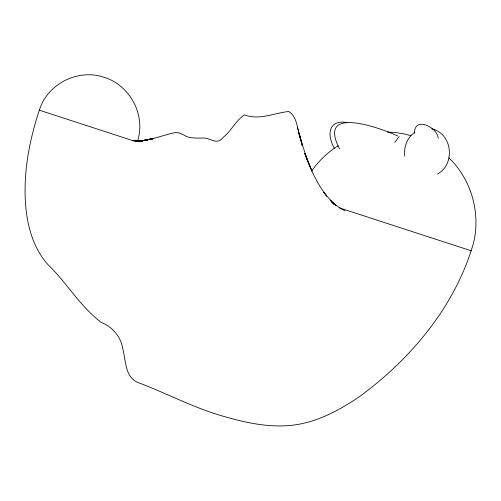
<?xml version="1.0" encoding="UTF-8"?>
<svg xmlns="http://www.w3.org/2000/svg" width="501" height="501" viewBox="0 0 501 501"><rect width="100%" height="100%" fill="white"/><g stroke="black" fill="none" stroke-linecap="round" stroke-linejoin="round"><path stroke-width="0.75" d="M137.474 141.332C146.067 115.443 130.235 85.258 104.183 77.342C78.194 68.293 47.344 83.811 39.341 110.189C29.29 140.462 23.228 172.519 25.589 204.496C27.286 226.201 33.279 248.452 48.234 264.916C67.046 283.065 80.367 306.769 101.409 322.519C112.8 327.028 121.01 336.96 122.87 349.122C125.983 360.789 124.855 377.385 138.289 382.632C165.23 392.721 190.781 406.317 218.336 414.797C243.148 422.224 269.313 428.58 295.333 424.823C319.049 421.372 340.505 409.561 360.05 396.241C411.966 357.977 455.948 305.128 473.714 242.265C480.678 212.343 471.134 179.151 448.89 157.871M311.572 171.123C318.68 161.021 327.685 152.21 338.213 145.722M394.801 142.378L399.203 136.604M414.947 132.082C407.338 137.324 403.468 147.131 404.846 156.193M437.605 173.979C454.67 164.816 452.804 136.053 434.392 129.609M141.789 140.931C152.586 139.328 162.85 135.502 173.421 132.947C178.381 131.45 182.802 134.55 186.992 136.71C192.609 138.439 198.528 138.113 204.333 138.019C211.867 138.84 217.09 145.296 223.571 137.042C231.612 130.686 235.833 120.246 244.576 114.898C259.061 120.553 274.179 113.032 288.739 111.485C298.101 117.14 297.08 131.105 300.907 140.267L299.11 133.228L300.907 140.267M142.866 140.75L134.969 140.944L142.866 140.75L135.552 141.063L144.77 140.386L152.436 138.833L140.856 140.956L153.513 138.464M140.856 140.956L153.25 138.552L141.564 140.938L152.436 138.833M146.849 139.998L153.25 138.552M139.635 140.981L146.085 140.142M144.77 140.386L137.869 141.013L132.803 140.631M346.905 122.501C328.199 119.476 326.614 134.913 334.524 148.597M387.53 132.045L396.404 132.646L405.177 134.124L410.901 135.677M431.843 128.832L434.736 129.728M39.285 110.17L134.218 141.082M339.277 207.846L471.303 250.826M397.838 135.99C381.994 128.763 316.25 103.813 339.515 148.841M345.039 210.971L338.15 206.781L331.756 201.941M331.687 201.916L336.09 205.504L330.272 200.031L334.129 204.489L323.765 192.334L326.752 196.173C317.001 183.36 310.144 168.643 304.858 153.5L312.042 171.154M304.858 153.5L311.534 170.296M307.057 159.249L300.287 138.301M302.172 144.513L297.419 127.116M438.25 138.263C437.317 127.097 414.183 115.938 414.509 133.228M300.757 139.773L302.084 145.816"/></g></svg>
